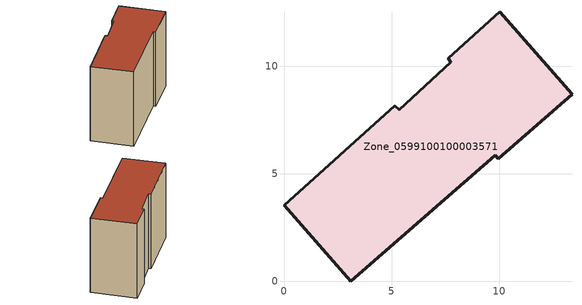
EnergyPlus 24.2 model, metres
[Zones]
Zone_0599100100003571
 floor ground (C_G): 0,3.54 5.15,8.16 5.36,7.97 7.75,10.18 7.62,10.38 10.03,12.54 13.38,8.7 9.96,5.69 9.81,5.87 3.11,0 z0
 wall outside (C_F): 10.03,12.54 7.62,10.38 7.75,10.18 5.36,7.97 5.15,8.16 0,3.54 3.11,0 9.81,5.87 9.96,5.69 13.38,8.7 10.03,12.54 z0:8.97
 roof outside (C_R): 5.15,8.16 0,3.54 3.11,0 9.81,5.87 9.96,5.69 13.38,8.7 10.03,12.54 7.62,10.38 7.75,10.18 5.36,7.97 z8.97
[BUILDING]
Pand.0599100100003571: North Axis=0; Terrain=City; Loads Convergence Tolerance Value=0.04; Temperature Convergence Tolerance Value=0.4; Solar Distribution=FullExterior; Maximum Number of Warmup Days=25; Minimum Number of Warmup Days=1
[Site:Location]
Rotterdam.The.Hague.AP_ZH_NLD Design_Conditions: Latitude=51.96; Longitude=4.45; Time Zone=1; Elevation=-4.5
[SITE:GROUNDTEMPERATURE:BUILDINGSURFACE]
18, 18, 18, 18, 18, 18, 18, 18, 18, 18, 18, 18
[MATERIAL] Thermal Absorptance=0.9; Solar Absorptance=0.7; Visible Absorptance=0.7
Name | Roughness | Thickness | Conductivity | Density | Specific Heat
G.TC.2006-2014 | MediumSmooth | 0.15 | 0.06 | 540 | 1210
F.TC.2006-2014 | Rough | 0.3 | 0.12 | 1920 | 840
R.TC.2006-2014 | MediumRough | 0.2 | 0.08 | 1500 | 1000
[CONSTRUCTION]
C_G: G.TC.2006-2014
C_F: F.TC.2006-2014
C_R: R.TC.2006-2014
[ZONE]
Zone_0599100100003571: Type=1; Multiplier=1; Ceiling Height=Autocalculate; Volume=Autocalculate; Floor Area=autocalculate; Part of Total Floor Area=Yes
[ZONEINFILTRATION:DESIGNFLOWRATE]
Infil_Zone_0599100100003571: Zone or ZoneList or Space or SpaceList=Zone_0599100100003571; Schedule=AlwaysOn; Design Flow Rate Calculation Method=Flow/Area; Flow Rate per Floor Area=0.0015; Constant Term Coefficient=1; Temperature Term Coefficient=0; Velocity Term Coefficient=0; Velocity Squared Term Coefficient=0
[HVACTEMPLATE:ZONE:IDEALLOADSAIRSYSTEM]
Zone_0599100100003571: Maximum Heating Supply Air Temperature=50; Minimum Cooling Supply Air Temperature=13; Maximum Heating Supply Air Humidity Ratio=0.0156; Minimum Cooling Supply Air Humidity Ratio=0.0077; Heating Limit=NoLimit; Cooling Limit=NoLimit; Dehumidification Control Type=ConstantSensibleHeatRatio; Cooling Sensible Heat Ratio=0.7; Dehumidification Setpoint=60; Humidification Control Type=None; Humidification Setpoint=30; Outdoor Air Method=None; Outdoor Air Flow Rate per Person=0.00944; Outdoor Air Flow Rate per Zone Floor Area=0; Outdoor Air Flow Rate per Zone=0; Demand Controlled Ventilation Type=None; Outdoor Air Economizer Type=NoEconomizer; Heat Recovery Type=None; Sensible Heat Recovery Effectiveness=0.7; Latent Heat Recovery Effectiveness=0.65
[ZONECONTROL:THERMOSTAT]
ThermostatControl_Zone_0599100100003571: Zone or ZoneList=Zone_0599100100003571; Control Type Schedule=DualSetpointControlType; Control 1=Thermostat_Zone_0599100100003571; Temperature Difference Between Cutout And Setpoint=0
[THERMOSTATSETPOINT:DUALSETPOINT]
Thermostat_Zone_0599100100003571: Heating Setpoint Temperature Schedule=HeatingSetpoint_Zone_0599100100003571; Cooling Setpoint Temperature Schedule=CoolingSetpoint_Zone_0599100100003571
[SCHEDULE:COMPACT]
HeatingSetpoint_Zone_0599100100003571: Through: 12/31, For: AllDays, Until: 24:00, 21
CoolingSetpoint_Zone_0599100100003571: Through: 12/31, For: AllDays, Until: 24:00, 24
DualSetpointControlType: Through: 12/31, For: AllDays, Until: 24:00, 4
AlwaysOn: Through: 12/31, For: AllDays, Until: 24:00, 1
